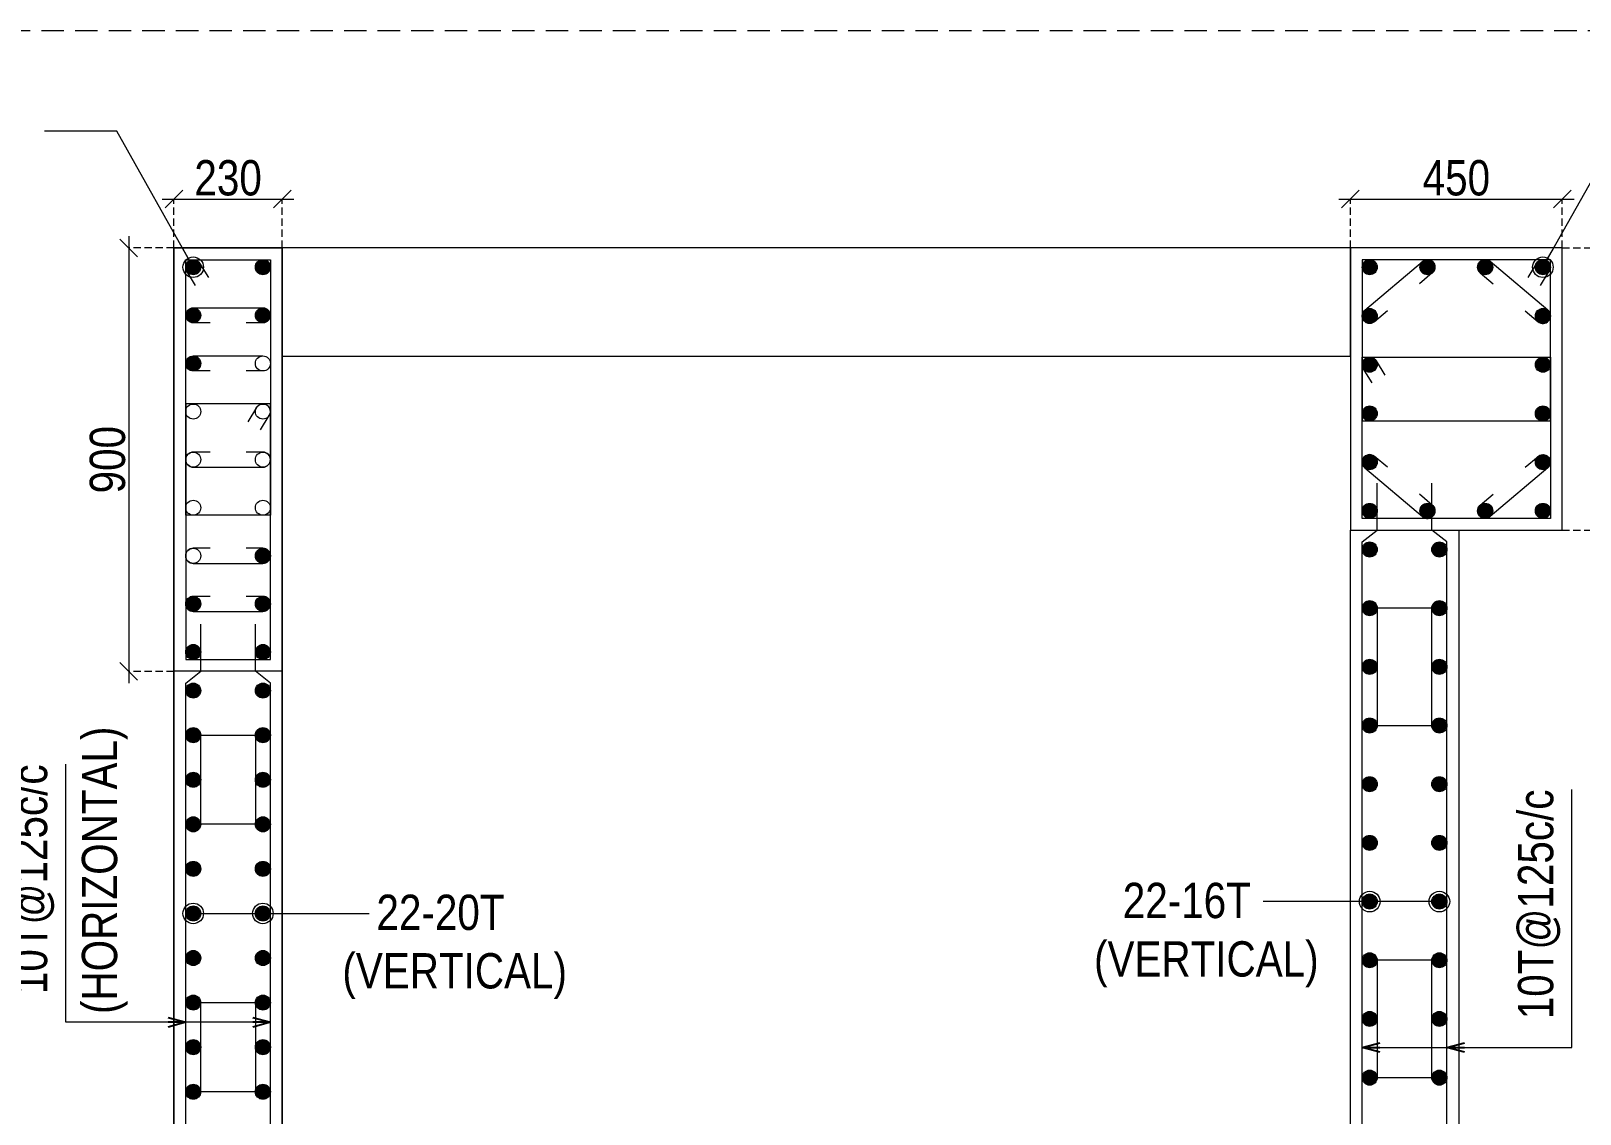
# Model space of a CAD drawing. Header units: millimetres. Extents: x 1112055 to 3390982, y -148532 to 766891.
# Drawn here: x 2264477 to 2277644, y 169755 to 178964 of the extents above; entities that cross this region are included whole.
import ezdxf

# ---------------------------------------------------------------- set-up
doc = ezdxf.new("R2010")
doc.units = ezdxf.units.MM
doc.header["$PDMODE"] = 35
doc.header["$PDSIZE"] = -25
doc.linetypes.add('DASHED2', pattern=[0.375, 0.25, -0.125])
doc.linetypes.add('Hidden', pattern=[9.525, 6.35, -3.175])
for name, color, linetype, lineweight in [('B COL. SIZE DIM', 220, 'Continuous', 25), ('B COLUMN', 1, 'Hidden', 9), ('B P.C.C', 251, 'Continuous', 0), ('B STEEL', 34, 'Continuous', 15), ('B STEEL TEXT', 7, 'Continuous', 15)]:
    doc.layers.add(name, color=color, linetype=linetype, lineweight=lineweight)
doc.styles.add('ARIAL', font='arial.ttf')
doc.styles.add('dim inside', font='romans.shx', dxfattribs={"width": 0.8, "height": 125})
doc.styles.add('SWINC', font='swissc.ttf')
doc.dimstyles.new('DIM 1', dxfattribs={"dimscale": 0, "dimtxt": 230, "dimasz": 150, "dimexe": 0.18, "dimexo": 0.0625, "dimgap": 0.5, "dimtad": 1, "dimdec": 0, "dimzin": 0, "dimdsep": 46, "dimtxsty": 'ARIAL', "dimblk": 'OBLIQUE', "dimcen": 6, "dimse1": 1, "dimse2": 1, "dimclrd": 256, "dimclrt": 256, "dimadec": 0, "dimazin": 2, "dimtfac": 0.75, "dimtdec": 0, "dimtix": 1, "dimtofl": 0, "dimtmove": 1, "dimatfit": 3, "dimldrblk": 'OPEN30', "dimfxl": 0.18, "dimfrac": 1, "dimtolj": 1, "dimtzin": 0, "dimlwd": -1, "dimarcsym": 0})
doc.dimstyles.new('dim inside', dxfattribs={"dimtxt": 125, "dimasz": 100, "dimexe": 0, "dimexo": 0, "dimgap": 10, "dimtad": 0, "dimdec": 0, "dimzin": 0, "dimdsep": 46, "dimtxsty": 'dim inside', "dimblk": 'SMALL', "dimcen": 0.09, "dimadec": 0, "dimazin": 0, "dimtfac": 1, "dimtdec": 0, "dimtofl": 0, "dimtmove": 0, "dimatfit": 3, "dimfxl": 1, "dimtolj": 1, "dimtzin": 0, "dimarcsym": 2})

# ---------------------------------------------------------------- blocks, each defined once
blk = doc.blocks.new('_Oblique')
at = {"color": 0, "linetype": 'ByBlock', "lineweight": -2}
blk.add_line((-0.5, -0.5), (0.5, 0.5), dxfattribs=at)
blk = doc.blocks.new('*D427')
at = {"layer": 'B COL. SIZE DIM', "color": 250, "lineweight": 9, "ltscale": 250, "transparency": 16777216}
blk.add_line((2275593, 177535), (2277593, 177535), dxfattribs=at)
at = {"layer": 'B COL. SIZE DIM', "color": 250, "linetype": 'DASHED2', "lineweight": 9, "ltscale": 250, "transparency": 16777216}
for p, q in [((2275693, 177119), (2275693, 177535)), ((2277493, 177119), (2277493, 177535))]:
    blk.add_line(p, q, dxfattribs=at)
at = {"layer": 'Defpoints', "color": 0, "ltscale": 250, "transparency": 16777216}
for p in [(2277493, 177535), (2275693, 177119), (2277493, 177119)]:
    blk.add_point(p, dxfattribs=at)
at = {"layer": 'B COL. SIZE DIM', "color": 250, "lineweight": 9, "ltscale": 250, "transparency": 16777216, "xscale": 150, "yscale": 150, "zscale": 150, "rotation": 180}
blk.add_blockref('_Oblique', (2275693, 177535), dxfattribs=at)
at = {"layer": 'B COL. SIZE DIM', "color": 250, "lineweight": 9, "ltscale": 250, "transparency": 16777216, "xscale": 150, "yscale": 150, "zscale": 150}
blk.add_blockref('_Oblique', (2277493, 177535), dxfattribs=at)
at = {"layer": 'B COL. SIZE DIM', "color": 6, "ltscale": 250, "transparency": 16777216, "insert": (2276593, 177714), "char_height": 300, "attachment_point": 5, "style": 'SWINC'}
blk.add_mtext('\\A1;450', dxfattribs=at)
blk = doc.blocks.new('*D428')
at = {"layer": 'B COL. SIZE DIM', "color": 250, "linetype": 'DASHED2', "lineweight": 9, "ltscale": 250, "transparency": 16777216}
for p, q in [((2277493, 177119), (2278219, 177119)), ((2277493, 174719), (2278219, 174719))]:
    blk.add_line(p, q, dxfattribs=at)
at = {"layer": 'B COL. SIZE DIM', "color": 250, "lineweight": 9, "ltscale": 250, "transparency": 16777216}
blk.add_line((2278219, 177219), (2278219, 174619), dxfattribs=at)
at = {"layer": 'Defpoints', "color": 0, "ltscale": 250, "transparency": 16777216}
for p in [(2277493, 177119), (2277493, 174719), (2278219, 174719)]:
    blk.add_point(p, dxfattribs=at)
at = {"layer": 'B COL. SIZE DIM', "color": 250, "lineweight": 9, "ltscale": 250, "transparency": 16777216, "xscale": 150, "yscale": 150, "zscale": 150}
for p, rotation in [((2278219, 177119), 90), ((2278219, 174719), 270)]:
    blk.add_blockref('_Oblique', p, dxfattribs=dict(at, rotation=rotation))
at = {"layer": 'B COL. SIZE DIM', "color": 6, "ltscale": 250, "transparency": 16777216, "insert": (2278040, 175919), "char_height": 300, "attachment_point": 5, "rotation": 90, "style": 'SWINC'}
blk.add_mtext('\\A1;600', dxfattribs=at)
blk = doc.blocks.new('_Open30')
at = {"color": 0, "linetype": 'ByBlock', "lineweight": -2}
for p, q in [((-1, 0.268), (0, 0)), ((0, 0), (-1, -0.268)), ((0, 0), (-1, 0))]:
    blk.add_line(p, q, dxfattribs=at)
blk = doc.blocks.new('*D188')
at = {"layer": 'B COL. SIZE DIM', "color": 250, "lineweight": 9, "ltscale": 250, "transparency": 16777216}
blk.add_line((2265593, 177535), (2266713, 177535), dxfattribs=at)
at = {"layer": 'B COL. SIZE DIM', "color": 250, "linetype": 'DASHED2', "lineweight": 9, "ltscale": 250, "transparency": 16777216}
for p, q in [((2265693, 177119), (2265693, 177535)), ((2266613, 177119), (2266613, 177535))]:
    blk.add_line(p, q, dxfattribs=at)
at = {"layer": 'Defpoints', "color": 0, "ltscale": 250, "transparency": 16777216}
for p in [(2266613, 177535), (2265693, 177119), (2266613, 177119)]:
    blk.add_point(p, dxfattribs=at)
at = {"layer": 'B COL. SIZE DIM', "color": 250, "lineweight": 9, "ltscale": 250, "transparency": 16777216, "xscale": 150, "yscale": 150, "zscale": 150, "rotation": 180}
blk.add_blockref('_Oblique', (2265693, 177535), dxfattribs=at)
at = {"layer": 'B COL. SIZE DIM', "color": 250, "lineweight": 9, "ltscale": 250, "transparency": 16777216, "xscale": 150, "yscale": 150, "zscale": 150}
blk.add_blockref('_Oblique', (2266613, 177535), dxfattribs=at)
at = {"layer": 'B COL. SIZE DIM', "color": 6, "ltscale": 250, "transparency": 16777216, "insert": (2266153, 177714), "char_height": 300, "attachment_point": 5, "style": 'SWINC'}
blk.add_mtext('\\A1;230', dxfattribs=at)
blk = doc.blocks.new('*D414')
at = {"layer": 'B COL. SIZE DIM', "color": 250, "lineweight": 9, "ltscale": 250, "transparency": 16777216}
blk.add_line((2265308, 177219), (2265308, 173419), dxfattribs=at)
at = {"layer": 'B COL. SIZE DIM', "color": 250, "linetype": 'DASHED2', "lineweight": 9, "ltscale": 250, "transparency": 16777216}
for p, q in [((2265693, 177119), (2265308, 177119)), ((2265693, 173519), (2265308, 173519))]:
    blk.add_line(p, q, dxfattribs=at)
at = {"layer": 'Defpoints', "color": 0, "ltscale": 250, "transparency": 16777216}
for p in [(2265693, 177119), (2265308, 173519), (2265693, 173519)]:
    blk.add_point(p, dxfattribs=at)
at = {"layer": 'B COL. SIZE DIM', "color": 250, "lineweight": 9, "ltscale": 250, "transparency": 16777216, "xscale": 150, "yscale": 150, "zscale": 150}
for p, rotation in [((2265308, 177119), 90), ((2265308, 173519), 270)]:
    blk.add_blockref('_Oblique', p, dxfattribs=dict(at, rotation=rotation))
at = {"layer": 'B COL. SIZE DIM', "color": 6, "ltscale": 250, "transparency": 16777216, "insert": (2265129, 175319), "char_height": 300, "attachment_point": 5, "rotation": 90, "style": 'SWINC'}
blk.add_mtext('\\A1;900', dxfattribs=at)

msp = doc.modelspace()

# ---------------------------------------------------------------- hatches: boundary and pattern name
at = {"layer": 'B STEEL', "lineweight": 9, "ltscale": 0.5}
h = msp.add_hatch(color=34, dxfattribs=at)
edge = h.paths.add_edge_path()
edge.add_arc((2265856.6, 176955.3), 64, 360, 720, ccw=False)
h = msp.add_hatch(color=34, dxfattribs=at)
edge = h.paths.add_edge_path()
edge.add_arc((2266448.6, 176955.3), 64, -180, 180)
h = msp.add_hatch(color=34, dxfattribs=at)
edge = h.paths.add_edge_path()
edge.add_arc((2275856.6, 176955.3), 64, 360, 720, ccw=False)
h = msp.add_hatch(color=34, dxfattribs=at)
edge = h.paths.add_edge_path()
edge.add_arc((2276347.3, 176955.3), 64, -180, 180)
h = msp.add_hatch(color=34, dxfattribs=at)
edge = h.paths.add_edge_path()
edge.add_arc((2276837.9, 176955.3), 64, -180, 180)
h = msp.add_hatch(color=34, dxfattribs=at)
edge = h.paths.add_edge_path()
edge.add_arc((2277328.6, 176955.3), 64, -180, 180)
at = {"layer": 'B STEEL', "lineweight": 30}
h = msp.add_hatch(color=34, dxfattribs=at)
edge = h.paths.add_edge_path()
edge.add_arc((2265856.6, 176546.3), 64, 0, 360)
h = msp.add_hatch(color=34, dxfattribs=at)
edge = h.paths.add_edge_path()
edge.add_arc((2266448.6, 176546.3), 64, 0, 360)
at = {"layer": 'B STEEL', "lineweight": 9, "ltscale": 0.5}
h = msp.add_hatch(color=34, dxfattribs=at)
edge = h.paths.add_edge_path()
edge.add_arc((2275856.6, 176540.9), 64, -360, 0)
h = msp.add_hatch(color=34, dxfattribs=at)
edge = h.paths.add_edge_path()
edge.add_arc((2277328.6, 176540.9), 64, 180, 540, ccw=False)
at = {"layer": 'B STEEL', "lineweight": 30}
h = msp.add_hatch(color=34, dxfattribs=at)
edge = h.paths.add_edge_path()
edge.add_arc((2265856.6, 176137.3), 64, 0, 360)
at = {"layer": 'B STEEL', "lineweight": 9, "ltscale": 0.5}
h = msp.add_hatch(color=34, dxfattribs=at)
edge = h.paths.add_edge_path()
edge.add_arc((2275856.6, 176126.5), 64, -360, 0)
h = msp.add_hatch(color=34, dxfattribs=at)
edge = h.paths.add_edge_path()
edge.add_arc((2277328.6, 176126.5), 64, 180, 540, ccw=False)
h = msp.add_hatch(color=34, dxfattribs=at)
edge = h.paths.add_edge_path()
edge.add_arc((2275856.6, 175712.2), 64, -360, 0)
h = msp.add_hatch(color=34, dxfattribs=at)
edge = h.paths.add_edge_path()
edge.add_arc((2277328.6, 175712.2), 64, 180, 540, ccw=False)
h = msp.add_hatch(color=34, dxfattribs=at)
edge = h.paths.add_edge_path()
edge.add_arc((2275856.6, 175297.8), 64, -360, 0)
h = msp.add_hatch(color=34, dxfattribs=at)
edge = h.paths.add_edge_path()
edge.add_arc((2277328.6, 175297.8), 64, 180, 540, ccw=False)
h = msp.add_hatch(color=34, dxfattribs=at)
edge = h.paths.add_edge_path()
edge.add_arc((2275856.6, 174883.4), 64, -360, 0)
h = msp.add_hatch(color=34, dxfattribs=at)
edge = h.paths.add_edge_path()
edge.add_arc((2276347.3, 174883.4), 64, 180, 540, ccw=False)
h = msp.add_hatch(color=34, dxfattribs=at)
edge = h.paths.add_edge_path()
edge.add_arc((2276837.9, 174883.4), 64, 180, 540, ccw=False)
h = msp.add_hatch(color=34, dxfattribs=at)
edge = h.paths.add_edge_path()
edge.add_arc((2277328.6, 174883.4), 64, 180, 540, ccw=False)
h = msp.add_hatch(color=34, dxfattribs=at)
edge = h.paths.add_edge_path()
edge.add_arc((2275856.6, 174555.3), 64, -360, 0)
h = msp.add_hatch(color=34, dxfattribs=at)
edge = h.paths.add_edge_path()
edge.add_arc((2276448.6, 174555.3), 64, 180, 540, ccw=False)
at = {"layer": 'B STEEL', "lineweight": 30}
h = msp.add_hatch(color=34, dxfattribs=at)
edge = h.paths.add_edge_path()
edge.add_arc((2266448.6, 174501.4), 64, 0, 360)
h = msp.add_hatch(color=34, dxfattribs=at)
edge = h.paths.add_edge_path()
edge.add_arc((2265856.6, 174092.4), 64, 0, 360)
h = msp.add_hatch(color=34, dxfattribs=at)
edge = h.paths.add_edge_path()
edge.add_arc((2266448.6, 174092.4), 64, 0, 360)
at = {"layer": 'B STEEL', "lineweight": 9, "ltscale": 0.5}
h = msp.add_hatch(color=34, dxfattribs=at)
edge = h.paths.add_edge_path()
edge.add_arc((2275856.6, 174056.3), 64, 360, 720, ccw=False)
h = msp.add_hatch(color=34, dxfattribs=at)
edge = h.paths.add_edge_path()
edge.add_arc((2276448.6, 174056.3), 64, -180, 180)
h = msp.add_hatch(color=34, dxfattribs=at)
edge = h.paths.add_edge_path()
edge.add_arc((2265856.6, 173683.4), 64, -360, 0)
h = msp.add_hatch(color=34, dxfattribs=at)
edge = h.paths.add_edge_path()
edge.add_arc((2266448.6, 173683.4), 64, 180, 540, ccw=False)
h = msp.add_hatch(color=34, dxfattribs=at)
edge = h.paths.add_edge_path()
edge.add_arc((2275856.6, 173557.3), 64, 360, 720, ccw=False)
h = msp.add_hatch(color=34, dxfattribs=at)
edge = h.paths.add_edge_path()
edge.add_arc((2276448.6, 173557.3), 64, -180, 180)
h = msp.add_hatch(color=34, dxfattribs=at)
edge = h.paths.add_edge_path()
edge.add_arc((2265856.6, 173355.3), 64, -360, 0)
h = msp.add_hatch(color=34, dxfattribs=at)
edge = h.paths.add_edge_path()
edge.add_arc((2266448.6, 173355.3), 64, 180, 540, ccw=False)
h = msp.add_hatch(color=34, dxfattribs=at)
edge = h.paths.add_edge_path()
edge.add_arc((2265856.6, 172976.3), 64, 360, 720, ccw=False)
h = msp.add_hatch(color=34, dxfattribs=at)
edge = h.paths.add_edge_path()
edge.add_arc((2266448.6, 172976.3), 64, -180, 180)
h = msp.add_hatch(color=34, dxfattribs=at)
edge = h.paths.add_edge_path()
edge.add_arc((2275856.6, 173058.3), 64, 360, 720, ccw=False)
h = msp.add_hatch(color=34, dxfattribs=at)
edge = h.paths.add_edge_path()
edge.add_arc((2276448.6, 173058.3), 64, -180, 180)
h = msp.add_hatch(color=34, dxfattribs=at)
edge = h.paths.add_edge_path()
edge.add_arc((2265856.6, 172597.3), 64, 360, 720, ccw=False)
h = msp.add_hatch(color=34, dxfattribs=at)
edge = h.paths.add_edge_path()
edge.add_arc((2266448.6, 172597.3), 64, -180, 180)
h = msp.add_hatch(color=34, dxfattribs=at)
edge = h.paths.add_edge_path()
edge.add_arc((2275856.6, 172559.3), 64, 360, 720, ccw=False)
h = msp.add_hatch(color=34, dxfattribs=at)
edge = h.paths.add_edge_path()
edge.add_arc((2276448.6, 172559.3), 64, -180, 180)
h = msp.add_hatch(color=34, dxfattribs=at)
edge = h.paths.add_edge_path()
edge.add_arc((2265856.6, 172218.3), 64, 360, 720, ccw=False)
h = msp.add_hatch(color=34, dxfattribs=at)
edge = h.paths.add_edge_path()
edge.add_arc((2266448.6, 172218.3), 64, -180, 180)
h = msp.add_hatch(color=34, dxfattribs=at)
edge = h.paths.add_edge_path()
edge.add_arc((2275856.6, 172060.3), 64, 360, 720, ccw=False)
h = msp.add_hatch(color=34, dxfattribs=at)
edge = h.paths.add_edge_path()
edge.add_arc((2276448.6, 172060.3), 64, -180, 180)
h = msp.add_hatch(color=34, dxfattribs=at)
edge = h.paths.add_edge_path()
edge.add_arc((2265856.6, 171839.3), 64, 360, 720, ccw=False)
h = msp.add_hatch(color=34, dxfattribs=at)
edge = h.paths.add_edge_path()
edge.add_arc((2266448.6, 171839.3), 64, -180, 180)
h = msp.add_hatch(color=34, dxfattribs=at)
edge = h.paths.add_edge_path()
edge.add_arc((2275856.6, 171561.3), 64, 360, 720, ccw=False)
h = msp.add_hatch(color=34, dxfattribs=at)
edge = h.paths.add_edge_path()
edge.add_arc((2276448.6, 171561.3), 64, -180, 180)
h = msp.add_hatch(color=34, dxfattribs=at)
edge = h.paths.add_edge_path()
edge.add_arc((2265856.6, 171460.3), 64, 360, 720, ccw=False)
h = msp.add_hatch(color=34, dxfattribs=at)
edge = h.paths.add_edge_path()
edge.add_arc((2266448.6, 171460.3), 64, -180, 180)
h = msp.add_hatch(color=34, dxfattribs=at)
edge = h.paths.add_edge_path()
edge.add_arc((2265856.6, 171081.3), 64, 360, 720, ccw=False)
h = msp.add_hatch(color=34, dxfattribs=at)
edge = h.paths.add_edge_path()
edge.add_arc((2266448.6, 171081.3), 64, -180, 180)
h = msp.add_hatch(color=34, dxfattribs=at)
edge = h.paths.add_edge_path()
edge.add_arc((2275856.6, 171062.3), 64, 360, 720, ccw=False)
h = msp.add_hatch(color=34, dxfattribs=at)
edge = h.paths.add_edge_path()
edge.add_arc((2276448.6, 171062.3), 64, -180, 180)
h = msp.add_hatch(color=34, dxfattribs=at)
edge = h.paths.add_edge_path()
edge.add_arc((2265856.6, 170702.3), 64, 360, 720, ccw=False)
h = msp.add_hatch(color=34, dxfattribs=at)
edge = h.paths.add_edge_path()
edge.add_arc((2266448.6, 170702.3), 64, -180, 180)
h = msp.add_hatch(color=34, dxfattribs=at)
edge = h.paths.add_edge_path()
edge.add_arc((2275856.6, 170563.4), 64, 360, 720, ccw=False)
h = msp.add_hatch(color=34, dxfattribs=at)
edge = h.paths.add_edge_path()
edge.add_arc((2276448.6, 170563.4), 64, -180, 180)
h = msp.add_hatch(color=34, dxfattribs=at)
edge = h.paths.add_edge_path()
edge.add_arc((2265856.6, 170323.4), 64, 360, 720, ccw=False)
h = msp.add_hatch(color=34, dxfattribs=at)
edge = h.paths.add_edge_path()
edge.add_arc((2266448.6, 170323.4), 64, -180, 180)
h = msp.add_hatch(color=34, dxfattribs=at)
edge = h.paths.add_edge_path()
edge.add_arc((2275856.6, 170064.4), 64, 360, 720, ccw=False)
h = msp.add_hatch(color=34, dxfattribs=at)
edge = h.paths.add_edge_path()
edge.add_arc((2276448.6, 170064.4), 64, -180, 180)
h = msp.add_hatch(color=34, dxfattribs=at)
edge = h.paths.add_edge_path()
edge.add_arc((2265856.6, 169944.4), 64, 360, 720, ccw=False)
h = msp.add_hatch(color=34, dxfattribs=at)
edge = h.paths.add_edge_path()
edge.add_arc((2266448.6, 169944.4), 64, -180, 180)

# ---------------------------------------------------------------- linework, layer by layer
at = {"layer": 'B COLUMN', "color": 1, "linetype": 'ByBlock', "lineweight": 20}
for points in [[(2275692.6, 174719.3), (2276612.6, 174719.3), (2276612.6, 165801.3), (2265692.6, 165801.3), (2265692.6, 177119.3), (2266612.6, 177119.3), (2266612.6, 166601.3), (2275692.6, 166601.3)], [(2266612.6, 177119.3), (2265692.6, 177119.3), (2265692.6, 165801.3), (2266612.6, 165801.3)], [(2266612.6, 173519.3), (2265692.6, 173519.3), (2265692.6, 177119.3), (2266612.6, 177119.3)], [(2266612.6, 176199.3), (2275692.6, 176199.3), (2275692.6, 177119.3), (2266612.6, 177119.3)], [(2275692.6, 174719.3), (2277492.6, 174719.3), (2277492.6, 177119.3), (2275692.6, 177119.3)]]:
    msp.add_lwpolyline(points, close=True, dxfattribs=at)
at = {"layer": 'B P.C.C', "color": 250, "linetype": 'Hidden', "lineweight": 0, "ltscale": 30}
msp.add_lwpolyline([(2261487.1, 162042.5), (2280758.9, 162042.5), (2280758.9, 178964.3), (2261487.1, 178964.3)], close=True, dxfattribs=at)
at = {"layer": 'B STEEL', "lineweight": 13}
for points in [[(2266512.6, 174846.3), (2265792.6, 174846.3), (2265792.6, 177019.3), (2266512.6, 177019.3)], [(2266512.6, 175792.4), (2265792.6, 175792.4), (2265792.6, 173619.3), (2266512.6, 173619.3)]]:
    msp.add_lwpolyline(points, close=True, dxfattribs=at)
at = {"layer": 'B STEEL', "color": 34, "lineweight": 9, "ltscale": 0.5}
for points in [[(2265876.9, 176800.3), (2265802.1, 176921.8, -1), (2265911.2, 176988.9), (2265985.9, 176867.4)], [(2276006.9, 176584.1), (2275897.9, 176492, -1), (2275815.3, 176589.8), (2276306, 177004.2, -1), (2276388.6, 176906.4), (2276279.6, 176814.4)], [(2277178.3, 176584.1), (2277287.3, 176492, 1), (2277369.9, 176589.8), (2276879.3, 177004.2, 1), (2276796.6, 176906.4), (2276905.6, 176814.4)], [(2277308.4, 176800.3), (2277383.1, 176921.8, 1), (2277274.1, 176988.9), (2277199.3, 176867.4)], [(2265999.3, 176482.3), (2265856.6, 176482.3, -1), (2265856.6, 176610.4), (2266448.6, 176610.4, -1), (2266448.6, 176482.3), (2266306, 176482.3)], [(2265999.3, 176073.3), (2265856.6, 176073.3, -1), (2265856.6, 176201.4), (2266448.6, 176201.4, -1), (2266448.6, 176073.3), (2266306, 176073.3)], [(2275876.9, 175971.5), (2275802.1, 176093, -1), (2275911.2, 176160.1), (2275985.9, 176038.6)], [(2266428.4, 175573.3), (2266503.1, 175694.8, 1), (2266394.1, 175761.9), (2266319.3, 175640.4)], [(2265999.3, 175383.4), (2265856.6, 175383.4, 1), (2265856.6, 175255.3), (2266448.6, 175255.3, 1), (2266448.6, 175383.4), (2266306, 175383.4)], [(2276006.9, 175254.6), (2275897.9, 175346.7, 1), (2275815.3, 175248.8), (2276306, 174834.5, 1), (2276388.6, 174932.3), (2276279.6, 175024.3)], [(2277178.3, 175254.6), (2277287.3, 175346.7, -1), (2277369.9, 175248.8), (2276879.3, 174834.5, -1), (2276796.6, 174932.3), (2276905.6, 175024.3)], [(2265999.3, 174565.4), (2265856.6, 174565.4, 1), (2265856.6, 174437.3), (2266448.6, 174437.3, 1), (2266448.6, 174565.4), (2266306, 174565.4)], [(2265999.3, 174156.4), (2265856.6, 174156.4, 1), (2265856.6, 174028.3), (2266448.6, 174028.3, 1), (2266448.6, 174156.4), (2266306, 174156.4)]]:
    msp.add_lwpolyline(points, format="xyb", dxfattribs=at)
for points in [[(2275792.6, 175648.1), (2277392.6, 175648.1), (2277392.6, 177019.3), (2275792.6, 177019.3)], [(2275792.6, 176190.6), (2277392.6, 176190.6), (2277392.6, 174819.3), (2275792.6, 174819.3)]]:
    msp.add_lwpolyline(points, close=True, dxfattribs=at)
at = {"layer": 'B STEEL', "lineweight": 13}
for points in [[(2275920.7, 169001.3), (2275920.7, 169401.3), (2275792.6, 169501.3), (2275792.6, 174619.3), (2275920.7, 174719.3), (2275920.7, 175119.3)], [(2276384.6, 169001.3), (2276384.6, 169401.3), (2276512.6, 169501.3), (2276512.6, 174619.3), (2276384.6, 174719.3), (2276384.6, 175119.3)], [(2265920.7, 169001.3), (2265920.7, 169401.3), (2265792.6, 169501.3), (2265792.6, 173419.3), (2265920.7, 173519.3), (2265920.7, 173919.3)], [(2266384.6, 169001.3), (2266384.6, 169401.3), (2266512.6, 169501.3), (2266512.6, 173419.3), (2266384.6, 173519.3), (2266384.6, 173919.3)]]:
    msp.add_lwpolyline(points, dxfattribs=at)
at = {"layer": 'B STEEL', "color": 3, "lineweight": 13}
for points in [[(2276384.6, 174056.3), (2275920.7, 174056.3), (2275920.7, 173058.3), (2276384.6, 173058.3)], [(2265920.7, 172976.3), (2266384.6, 172976.3), (2266384.6, 172218.3), (2265920.7, 172218.3)], [(2276384.6, 171062.3), (2275920.7, 171062.3), (2275920.7, 170064.4), (2276384.6, 170064.4)], [(2265920.7, 170702.3), (2266384.6, 170702.3), (2266384.6, 169944.4), (2265920.7, 169944.4)]]:
    msp.add_lwpolyline(points, close=True, dxfattribs=at)
at = {"layer": 'B STEEL', "color": 34, "lineweight": 9, "ltscale": 0.5}
for centre in [(2265856.6, 176955.3), (2266448.6, 176955.3), (2275856.6, 176955.3), (2276347.3, 176955.3), (2276837.9, 176955.3), (2277328.6, 176955.3), (2265856.6, 176546.3), (2266448.6, 176546.3), (2275856.6, 176540.9), (2277328.6, 176540.9), (2265856.6, 176137.3), (2266448.6, 176137.3), (2275856.6, 176126.5), (2277328.6, 176126.5), (2265856.6, 175728.3), (2266448.6, 175728.3), (2275856.6, 175712.2), (2277328.6, 175712.2), (2265856.6, 175319.3), (2266448.6, 175319.3), (2275856.6, 175297.8), (2277328.6, 175297.8), (2265856.6, 174910.4), (2266448.6, 174910.4), (2275856.6, 174883.4), (2276347.3, 174883.4), (2276837.9, 174883.4), (2277328.6, 174883.4), (2275856.6, 174555.3), (2276448.6, 174555.3), (2265856.6, 174501.4), (2266448.6, 174501.4), (2265856.6, 174092.4), (2266448.6, 174092.4), (2275856.6, 174056.3), (2276448.6, 174056.3), (2265856.6, 173683.4), (2266448.6, 173683.4), (2275856.6, 173557.3), (2276448.6, 173557.3), (2265856.6, 173355.3), (2266448.6, 173355.3), (2265856.6, 172976.3), (2266448.6, 172976.3), (2275856.6, 173058.3), (2276448.6, 173058.3), (2265856.6, 172597.3), (2266448.6, 172597.3), (2275856.6, 172559.3), (2276448.6, 172559.3), (2265856.6, 172218.3), (2266448.6, 172218.3), (2275856.6, 172060.3), (2276448.6, 172060.3), (2265856.6, 171839.3), (2266448.6, 171839.3), (2275856.6, 171561.3), (2276448.6, 171561.3), (2265856.6, 171460.3), (2266448.6, 171460.3), (2265856.6, 171081.3), (2266448.6, 171081.3), (2275856.6, 171062.3), (2276448.6, 171062.3), (2265856.6, 170702.3), (2266448.6, 170702.3), (2275856.6, 170563.4), (2276448.6, 170563.4), (2265856.6, 170323.4), (2266448.6, 170323.4), (2275856.6, 170064.4), (2276448.6, 170064.4), (2265856.6, 169944.4), (2266448.6, 169944.4)]:
    msp.add_circle(centre, 64, dxfattribs=at)

# ---------------------------------------------------------------- texts
at = {"layer": 'B STEEL TEXT', "lineweight": 5, "style": 'SWINC'}
for s, p in [('(HORIZONTAL)', (2265209.9, 170605.7)), ('10T@125c/c', (2264615.1, 170774.4)), ('10T@125c/c', (2277416.6, 170560.9))]:
    msp.add_text(s, height=300, rotation=90, dxfattribs=at).set_placement(p)
for s, p in [('22-16T', (2273757.5, 171421)), ('22-20T', (2267413.8, 171320)), ('(VERTICAL)', (2273513.5, 170923.8)), ('(VERTICAL)', (2267124.4, 170822.8))]:
    msp.add_text(s, height=300, dxfattribs=at).set_placement(p)

# ---------------------------------------------------------------- dimensions: what is measured, and where the dimension line sits
at = {"layer": 'B COL. SIZE DIM', "color": 250, "ltscale": 250}
for base, p1, p2, picture, middle in [((2266612.6, 177535.1), (2265692.6, 177119.3), (2266612.6, 177119.3), '*D188', (2266152.6, 177714.3)), ((2277492.6, 177535.1), (2275692.6, 177119.3), (2277492.6, 177119.3), '*D427', (2276592.6, 177713.9))]:
    dim = msp.add_linear_dim(base=base, p1=p1, p2=p2, dimstyle='dim inside', override={"dimtxt": 300, "dimasz": 150, "dimgap": 25, "dimtad": 3, "dimlfac": 0.25, "dimtxsty": 'SWINC', "dimblk1": 'Oblique', "dimblk2": 'Oblique', "dimsah": 1, "dimdle": 100, "dimclrd": 250, "dimclre": 250, "dimclrt": 6, "dimfxl": 1000, "dimlwd": 9, "dimlwe": 9}, dxfattribs=at)
    dim.commit()
    dim.dimension.update_dxf_attribs({"geometry": picture, "text_midpoint": middle})
for base, p1, p2, picture, middle in [((2265307.9, 173519.3), (2265692.6, 177119.3), (2265692.6, 173519.3), '*D414', (2265128.9, 175319.3)), ((2278219, 174719.3), (2277492.6, 177119.3), (2277492.6, 174719.3), '*D428', (2278040, 175919.3))]:
    dim = msp.add_linear_dim(base=base, p1=p1, p2=p2, angle=90, dimstyle='dim inside', override={"dimtxt": 300, "dimasz": 150, "dimgap": 25, "dimtad": 3, "dimlfac": 0.25, "dimtxsty": 'SWINC', "dimblk1": 'Oblique', "dimblk2": 'Oblique', "dimsah": 1, "dimdle": 100, "dimclrd": 250, "dimclre": 250, "dimclrt": 6, "dimfxl": 1000, "dimlwd": 9, "dimlwe": 9}, dxfattribs=at)
    dim.commit()
    dim.dimension.update_dxf_attribs({"geometry": picture, "text_midpoint": middle})

# ---------------------------------------------------------------- leaders
at = {"layer": 'B STEEL TEXT', "lineweight": 9}
for points in [[(2265856.6, 176955.3), (2265206, 178111.5), (2264592.9, 178111.5)], [(2277328.6, 176955.3), (2277979.2, 178111.5), (2278592.4, 178111.5)], [(2276448.6, 171561.3), (2274952.1, 171561.3)], [(2275856.6, 171561.3), (2274952.1, 171561.3)], [(2265856.6, 171460.3), (2267353.1, 171460.3)], [(2266448.6, 171460.3), (2267353.1, 171460.3)]]:
    msp.add_leader(points, dimstyle='DIM 1', override={"dimscale": 1, "dimasz": 175, "dimtad": 0, "dimtxsty": 'SWINC', "dimldrblk": 'DotBlank', "dimfxlon": 1, "dimarcsym": 2}, dxfattribs=at)
at = {"layer": 'B STEEL TEXT', "lineweight": 5}
for points in [[(2266512.6, 170534.6), (2264773.6, 170534.6), (2264773.6, 172728.8)], [(2265792.6, 170534.6), (2264773.6, 170534.6), (2264773.6, 172728.8)], [(2275792.6, 170321.1), (2277575.1, 170321.1), (2277575.1, 172515.3)], [(2276512.6, 170321.1), (2277575.1, 170321.1), (2277575.1, 172515.3)]]:
    msp.add_leader(points, dimstyle='DIM 1', override={"dimscale": 1, "dimtad": 0, "dimtxsty": 'SWINC', "dimfxlon": 1, "dimlwd": 5, "dimarcsym": 2}, dxfattribs=at)

doc.saveas('drawing.dxf')
